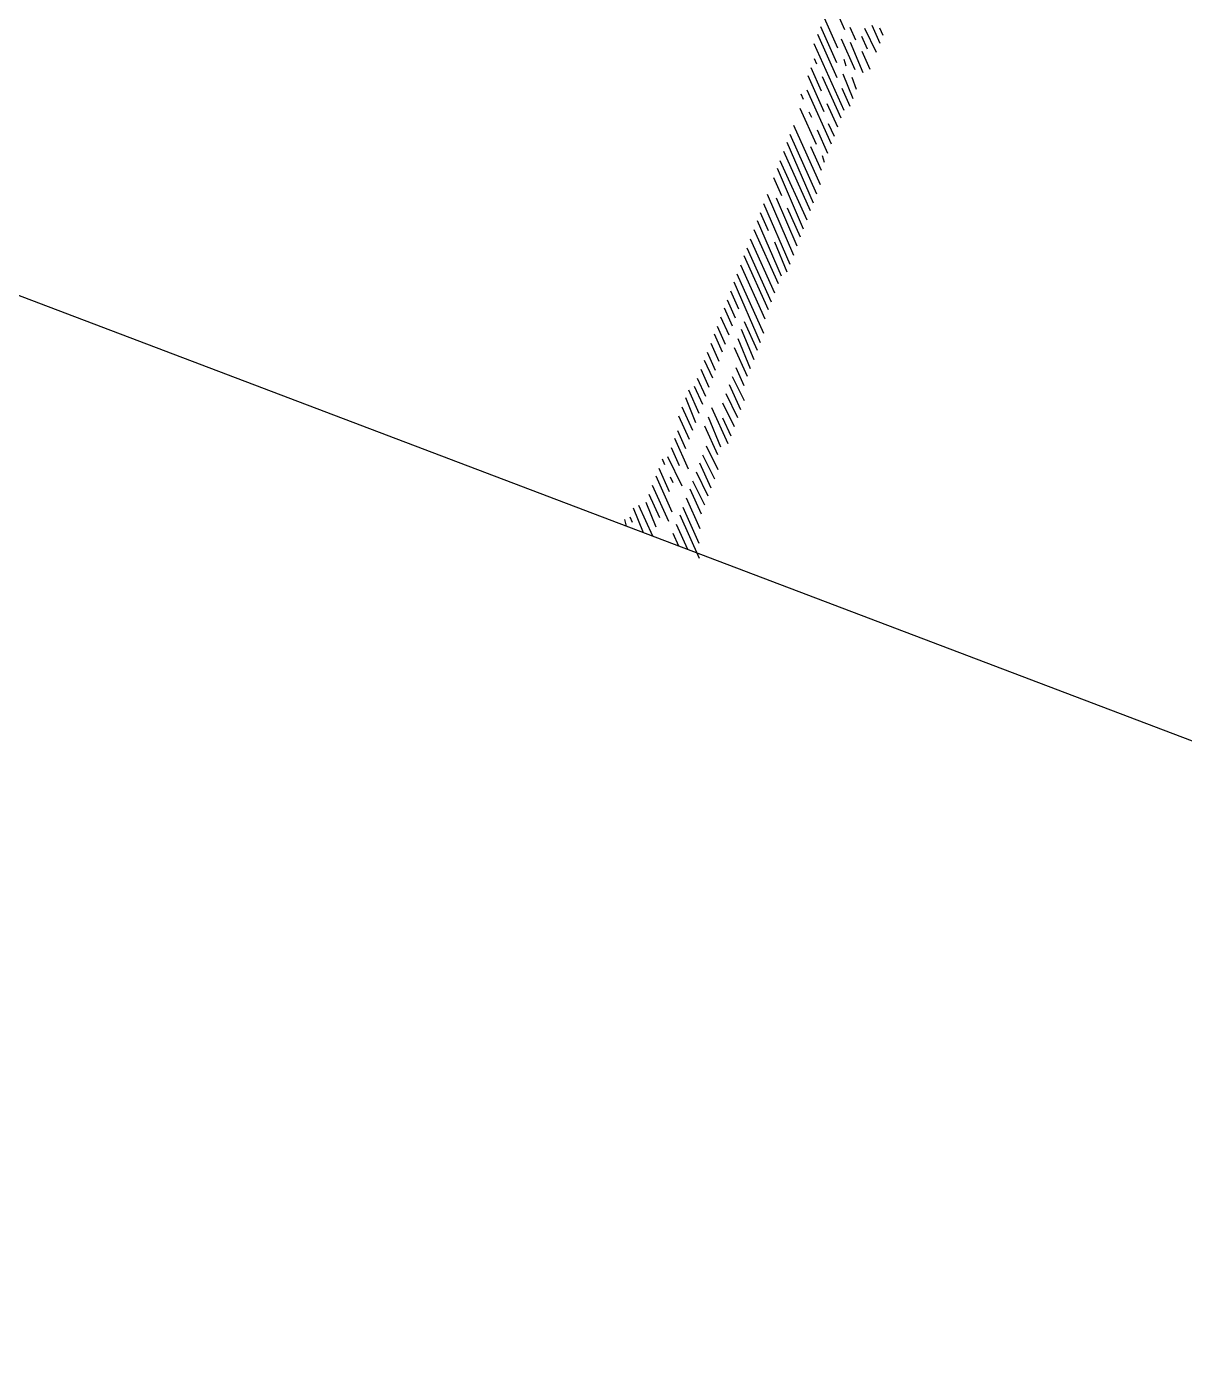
# Model space of a CAD drawing. Header units: metres. Extents: x 1851427 to 1852022, y 5183007 to 5183309.
# Drawn here: x 1851978.06 to 1851986.91, y 5183037.29 to 5183047.5 of the extents above; entities that cross this region are included whole.
import ezdxf

# ---------------------------------------------------------------- set-up
doc = ezdxf.new("R2010")
doc.units = ezdxf.units.M
doc.header["$LTSCALE"] = 2.5
doc.layers.add('PRO_BAT', color=252, linetype='CONTINUOUS', lineweight=18)
doc.layers.add('PRO_VOI', color=7, linetype='CONTINUOUS')
doc.layers.add('TRONC', color=7, linetype='CONTINUOUS')

# ---------------------------------------------------------------- blocks, each defined once
blk = doc.blocks.new('00_prunus')
at = {"layer": 'TRONC', "color": 39, "linetype": 'Continuous'}
for p, q in [((-0.0922, 2.0012), (-0.0719, 2.0216)), ((-0.0922, 1.9708), (-0.0414, 2.0216)), ((-0.0922, 1.9352), (-0.0211, 2.0012)), ((0.0449, 1.9708), (0.111, 2.0368)), ((0.0449, 1.8996), (0.1465, 2.0012)), ((-0.0567, 1.9352), (-0.0211, 1.9708)), ((-0.0059, 1.9504), (0.0297, 1.986)), ((0.0297, 1.8488), (0.1313, 1.9504)), ((-0.0922, 1.8692), (-0.0414, 1.92)), ((-0.0719, 1.8488), (0.0094, 1.9352)), ((-0.0414, 1.8488), (0.0449, 1.9352)), ((0.0094, 1.798), (0.1313, 1.92)), ((-0.0567, 1.6964), (0.1313, 1.8844)), ((-0.0059, 1.8488), (0.0094, 1.8692)), ((-0.0719, 1.7828), (-0.0414, 1.8184)), ((-0.0719, 1.7472), (-0.0059, 1.8184)), ((0.0957, 1.8184), (0.111, 1.8336)), ((-0.0719, 1.7168), (-0.0211, 1.7676)), ((-0.0567, 1.666), (0.0602, 1.7828)), ((0.0094, 1.666), (0.111, 1.7676)), ((0.0449, 1.732), (0.111, 1.798)), ((-0.0567, 1.5644), (0.0957, 1.7168)), ((-0.0567, 1.6304), (0.0094, 1.6964)), ((0.0957, 1.6812), (0.111, 1.6964)), ((-0.0567, 1.5948), (-0.0211, 1.6304)), ((-0.0059, 1.544), (0.0957, 1.6456)), ((0.0449, 1.6304), (0.0602, 1.6456)), ((-0.0719, 1.412), (0.0957, 1.5796)), ((-0.0567, 1.5288), (0.0094, 1.5948)), ((-0.0719, 1.3764), (0.0957, 1.544)), ((-0.0719, 1.3408), (0.0957, 1.5136)), ((-0.0567, 1.4628), (0.0094, 1.5288)), ((-0.0567, 1.4932), (-0.0414, 1.5136)), ((-0.0719, 1.3104), (0.0957, 1.478)), ((-0.0719, 1.2748), (0.0957, 1.4424)), ((-0.0719, 1.2392), (0.0957, 1.412)), ((0.0449, 1.3256), (0.0957, 1.3764)), ((-0.0719, 1.1732), (0.0602, 1.3104)), ((-0.0719, 1.1376), (0.0957, 1.3104)), ((-0.0719, 1.2088), (0.0094, 1.29)), ((-0.0719, 1.1021), (0.0957, 1.2748)), ((0.0449, 1.1884), (0.0957, 1.2392)), ((-0.0567, 1.0513), (0.0957, 1.2088)), ((-0.0567, 1.0208), (0.0957, 1.1732)), ((-0.0719, 1.0716), (0.0094, 1.158)), ((-0.0567, 0.9852), (0.0957, 1.1376)), ((-0.0567, 0.9497), (0.0957, 1.1021)), ((-0.0567, 0.9192), (0.0957, 1.0716)), ((-0.0567, 0.8836), (0.0957, 1.036)), ((-0.0719, 0.8328), (0.0957, 1.0005)), ((-0.0719, 0.7973), (0.0957, 0.97)), ((0.0449, 0.8836), (0.0957, 0.9344)), ((0.0449, 0.8481), (0.0957, 0.8989)), ((-0.0719, 0.7668), (0.0094, 0.8481)), ((0.0449, 0.8176), (0.0957, 0.8684)), ((0.0449, 0.782), (0.0957, 0.8328)), ((-0.0719, 0.7312), (0.0094, 0.8176)), ((-0.0719, 0.6957), (0.0094, 0.782)), ((0.0449, 0.7465), (0.0957, 0.7973)), ((-0.0719, 0.6652), (0.0094, 0.7465)), ((0.0449, 0.716), (0.0957, 0.7668)), ((0.0449, 0.6804), (0.0957, 0.7312)), ((0.0449, 0.6449), (0.0957, 0.6957)), ((-0.0922, 0.5788), (-0.0211, 0.6449)), ((-0.0719, 0.6296), (-0.0211, 0.6804)), ((0.0449, 0.6144), (0.0957, 0.6652)), ((-0.0922, 0.5433), (-0.0211, 0.6144)), ((0.0449, 0.5788), (0.0957, 0.6296)), ((0.0449, 0.5433), (0.0957, 0.5941)), ((-0.0922, 0.5128), (-0.0211, 0.5788)), ((-0.0922, 0.4772), (-0.0211, 0.5433)), ((0.0449, 0.5128), (0.0957, 0.5636)), ((0.0449, 0.4772), (0.111, 0.5433)), ((-0.0922, 0.4112), (0.0094, 0.5128)), ((-0.0922, 0.4417), (-0.0414, 0.4925)), ((0.0449, 0.4417), (0.111, 0.5128)), ((-0.0719, 0.3909), (0.0094, 0.4772)), ((-0.0719, 0.3604), (0.0094, 0.4417)), ((0.0449, 0.4112), (0.111, 0.4772)), ((0.0449, 0.3756), (0.111, 0.4417)), ((0.0449, 0.3401), (0.0957, 0.3909)), ((-0.0922, 0.3096), (-0.0211, 0.3756)), ((0.0094, 0.274), (0.0957, 0.3604)), ((-0.0922, 0.274), (-0.0211, 0.3401)), ((-0.0922, 0.2385), (-0.0211, 0.3096)), ((0.0449, 0.274), (0.0957, 0.3248)), ((-0.0922, 0.208), (-0.0211, 0.274)), ((0.0094, 0.208), (0.0957, 0.2893)), ((0.0957, 0.2588), (0.111, 0.274)), ((-0.0922, 0.1724), (-0.0211, 0.2385)), ((-0.0922, 0.1369), (-0.0211, 0.208)), ((0.0094, 0.1064), (0.111, 0.208)), ((0.0449, 0.1724), (0.111, 0.2385)), ((0.0449, 0.208), (0.0602, 0.2232)), ((-0.1075, 0.0861), (-0.0211, 0.1724)), ((0.0094, 0.0708), (0.111, 0.1724)), ((-0.143, -0.0155), (-0.0211, 0.1064)), ((-0.1227, 0.0353), (-0.0211, 0.1369)), ((0.0449, 0.0708), (0.111, 0.1369)), ((0.0449, 0.0353), (0.111, 0.1064)), ((-0.0922, -0.0003), (-0.0211, 0.0708)), ((0.0449, -0.0003), (0.1313, 0.0861)), ((0.0805, -0.0003), (0.1465, 0.0708)), ((-0.0567, -0.0003), (-0.0211, 0.0353)), ((0.1313, 0.02), (0.1465, 0.0353)), ((0.1465, -0.0003), (0.1618, 0.02))]:
    blk.add_line(p, q, dxfattribs=at)

msp = doc.modelspace()

# ---------------------------------------------------------------- linework, layer by layer
at = {"layer": 'PRO_VOI', "color": 81, "flags": 128}
msp.add_lwpolyline([(1851976.314, 5183046.088), (1851999.5, 5183037.285)], dxfattribs=at)

# ---------------------------------------------------------------- block references
at = {"layer": 'PRO_BAT', "xscale": -2.100000000007398, "yscale": 2.099999999994905, "zscale": 2.1, "rotation": 339.22055588187}
msp.add_blockref('00_prunus', (1851982.932, 5183043.576), dxfattribs=at)

doc.saveas('drawing.dxf')
